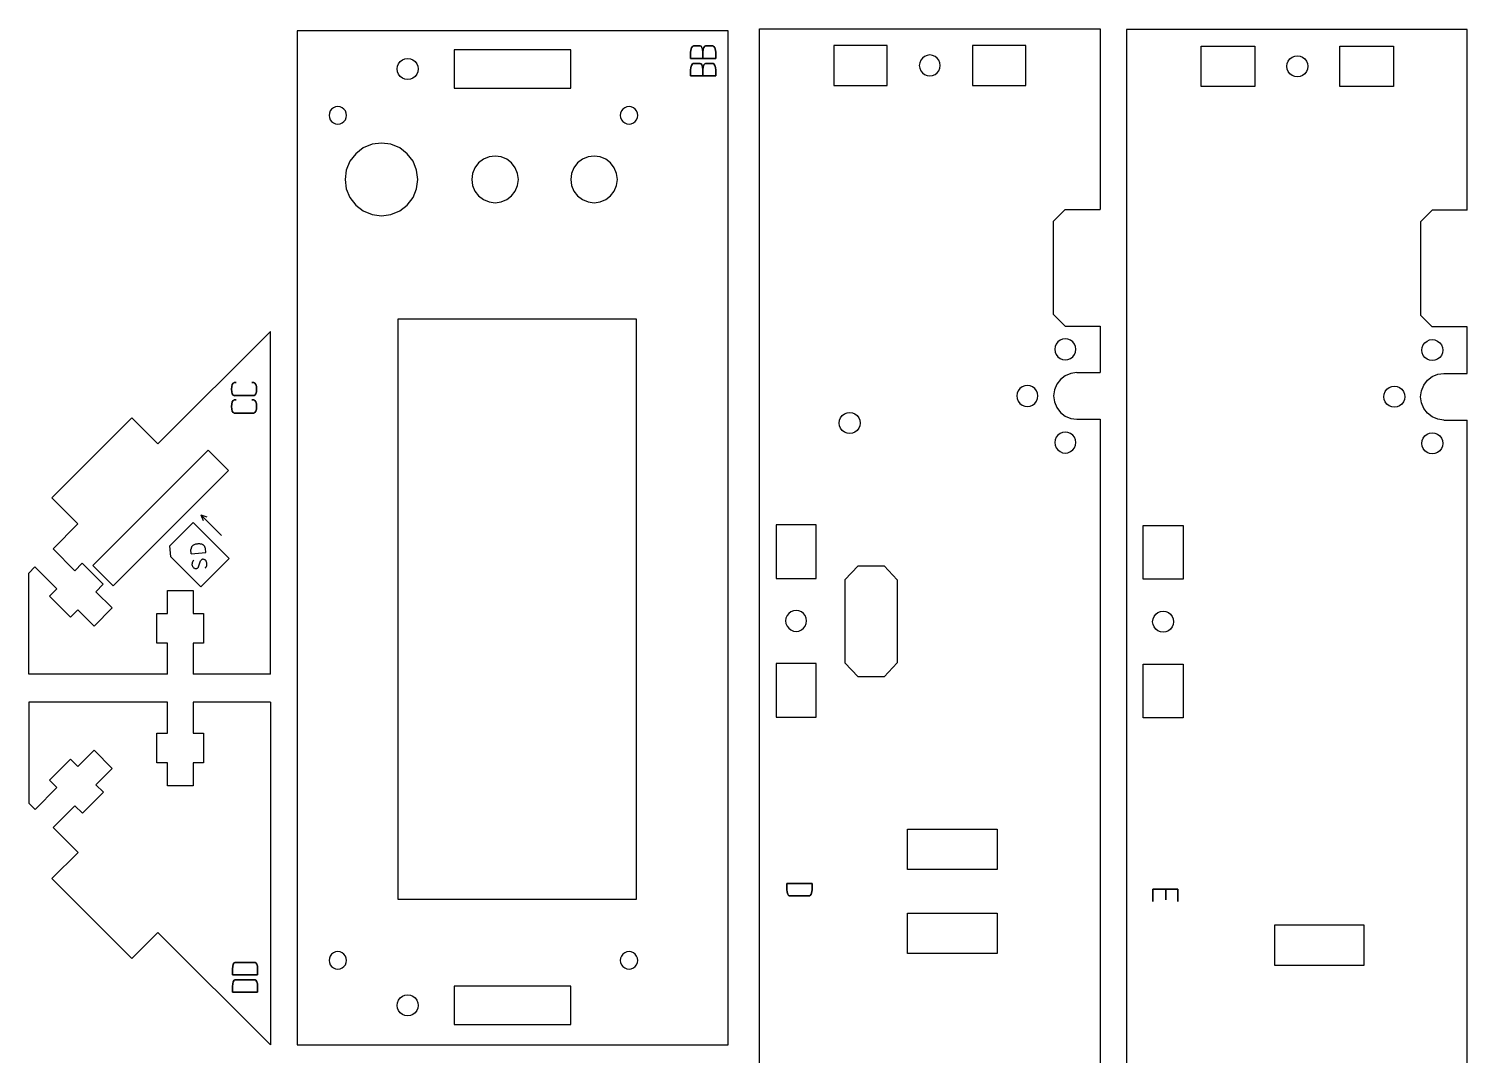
# Model space of a CAD drawing. Extents: x 6.6 to 38.2, y 6.7 to 38.5.
# Drawn here: x 16.72 to 26.43, y 12.96 to 19.89 of the extents above; entities that cross this region are included whole.
import ezdxf

# ---------------------------------------------------------------- set-up
doc = ezdxf.new("R2010")
doc.units = 0
doc.layers.get('0').update_dxf_attribs({"linetype": 'CONTINUOUS'})
doc.layers.add('Burn', color=7, linetype='CONTINUOUS')

msp = doc.modelspace()

# ---------------------------------------------------------------- linework, layer by layer
at = {"color": 7}
for points in [[(18.530191, 19.87219), (18.530191, 13.025479)], [(21.442009, 13.025479), (21.442009, 19.87219), (18.530191, 19.87219)], [(21.653557, 8.238842), (21.653557, 19.886118)], [(21.653557, 19.886118), (23.955468, 19.886118)], [(23.955468, 19.886118), (23.955468, 18.6663)], [(26.434543, 19.880738), (24.132631, 19.880738)], [(24.132631, 19.880738), (24.132631, 8.233461)], [(26.434543, 18.660921), (26.434543, 19.880738)], [(19.592612, 19.744514), (19.592612, 19.484809)], [(20.379589, 19.744514), (19.592612, 19.744514)], [(20.379589, 19.484809), (20.379589, 19.744514)], [(22.155257, 19.773973), (22.155257, 19.502468)], [(22.517263, 19.773973), (22.155257, 19.773973)], [(22.517263, 19.502468), (22.517263, 19.773973)], [(23.45377, 19.773973), (23.091759, 19.773973)], [(23.091759, 19.773973), (23.091759, 19.502468)], [(23.45377, 19.502468), (23.45377, 19.773973)], [(24.638264, 19.497087), (24.638264, 19.768592)], [(24.638264, 19.768592), (25.000276, 19.768592)], [(25.000276, 19.768592), (25.000276, 19.497087)], [(25.57477, 19.497087), (25.57477, 19.768592)], [(25.57477, 19.768592), (25.936779, 19.768592)], [(25.936779, 19.768592), (25.936779, 19.497087)], [(19.216482, 19.579248), (19.209404, 19.59633), (19.206992, 19.614663), (19.209404, 19.632994), (19.216482, 19.650077), (19.227736, 19.664744), (19.242406, 19.676001), (19.259489, 19.683078), (19.27782, 19.685492), (19.29615, 19.683078), (19.313232, 19.676001)], [(19.313232, 19.676001), (19.3279, 19.664744), (19.339159, 19.650077), (19.346236, 19.632994), (19.348646, 19.614663), (19.346236, 19.59633), (19.339159, 19.579248), (19.3279, 19.564579), (19.313232, 19.553324), (19.29615, 19.546246)], [(22.736033, 19.656569), (22.733616, 19.63822)], [(22.733616, 19.63822), (22.736033, 19.619868)], [(22.743112, 19.673669), (22.736033, 19.656569)], [(22.754379, 19.688353), (22.743112, 19.673669)], [(22.769063, 19.699618), (22.754379, 19.688353)], [(22.786163, 19.7067), (22.769063, 19.699618)], [(22.804512, 19.709117), (22.786163, 19.7067)], [(22.822861, 19.7067), (22.804512, 19.709117)], [(22.83996, 19.699618), (22.822861, 19.7067)], [(22.854642, 19.688353), (22.83996, 19.699618)], [(22.865909, 19.673669), (22.854642, 19.688353)], [(22.872992, 19.656569), (22.865909, 19.673669)], [(22.875409, 19.63822), (22.872992, 19.656569)], [(22.872992, 19.619868), (22.875409, 19.63822)], [(25.216624, 19.63284), (25.219043, 19.651189)], [(25.219043, 19.61449), (25.216624, 19.63284)], [(25.219043, 19.651189), (25.226124, 19.66829)], [(25.226124, 19.66829), (25.237389, 19.68297)], [(25.237389, 19.68297), (25.252074, 19.694237)], [(25.252074, 19.694237), (25.269174, 19.701318)], [(25.269174, 19.701319), (25.287521, 19.703738)], [(25.287521, 19.703738), (25.305871, 19.701319)], [(25.305871, 19.701319), (25.322971, 19.694237)], [(25.322971, 19.694237), (25.337652, 19.68297)], [(25.337652, 19.68297), (25.34892, 19.668289)], [(25.34892, 19.66829), (25.356003, 19.651189)], [(25.356003, 19.651189), (25.358419, 19.63284)], [(25.358419, 19.63284), (25.356003, 19.61449)], [(19.242406, 19.553324), (19.227736, 19.564579), (19.216482, 19.579248)], [(19.29615, 19.546244), (19.27782, 19.543836), (19.259489, 19.546244), (19.242406, 19.553324)], [(22.736033, 19.619868), (22.743112, 19.602772)], [(22.743112, 19.602772), (22.754379, 19.588089)], [(22.754379, 19.588089), (22.769063, 19.576824)], [(22.769063, 19.576824), (22.786163, 19.569741)], [(22.786163, 19.569741), (22.804512, 19.567322)], [(22.804512, 19.567322), (22.822861, 19.569741)], [(22.822861, 19.569741), (22.83996, 19.576824)], [(22.83996, 19.576824), (22.854642, 19.588089)], [(22.854642, 19.588089), (22.865909, 19.602772)], [(22.865909, 19.602772), (22.872992, 19.619868)], [(25.226124, 19.597392), (25.219043, 19.61449)], [(25.237389, 19.582709), (25.226124, 19.597392)], [(25.252074, 19.571444), (25.237389, 19.582709)], [(25.269174, 19.56436), (25.252074, 19.571443)], [(25.287521, 19.561944), (25.269174, 19.56436)], [(25.305871, 19.56436), (25.287521, 19.561944)], [(25.322971, 19.571444), (25.305871, 19.56436)], [(25.337652, 19.582709), (25.322971, 19.571444)], [(25.34892, 19.597392), (25.337652, 19.582709)], [(25.356003, 19.61449), (25.34892, 19.597392)], [(19.592612, 19.484809), (20.379589, 19.484809)], [(22.155257, 19.502468), (22.517263, 19.502468)], [(23.091759, 19.502468), (23.45377, 19.502468)], [(25.000276, 19.497087), (24.638264, 19.497087)], [(25.936779, 19.497087), (25.57477, 19.497087)], [(18.763896, 19.343366), (18.754517, 19.331142)], [(18.776119, 19.352747), (18.763896, 19.343366)], [(18.790354, 19.358646), (18.776119, 19.352747)], [(18.805632, 19.360654), (18.790354, 19.358646)], [(18.82091, 19.358646), (18.805632, 19.360654)], [(18.835142, 19.352747), (18.82091, 19.358646)], [(18.847368, 19.343366), (18.835142, 19.352747)], [(18.856748, 19.331141), (18.847368, 19.343366)], [(20.73134, 19.343366), (20.721962, 19.331142)], [(20.743567, 19.352747), (20.73134, 19.343366)], [(20.757803, 19.358646), (20.743567, 19.352747)], [(20.773077, 19.360654), (20.757803, 19.358646)], [(20.788353, 19.358646), (20.773077, 19.360654)], [(20.802589, 19.352747), (20.788353, 19.358646)], [(20.814812, 19.343366), (20.802589, 19.352747)], [(20.824193, 19.331141), (20.814812, 19.343366)], [(18.748618, 19.316908), (18.746608, 19.30163)], [(18.746608, 19.30163), (18.748618, 19.286354)], [(18.754517, 19.331141), (18.748618, 19.316908)], [(18.748618, 19.286354), (18.754517, 19.272119)], [(18.754517, 19.272119), (18.763896, 19.259894)], [(18.763896, 19.259896), (18.776119, 19.250513)], [(18.776119, 19.250513), (18.790354, 19.244619)], [(18.790354, 19.244619), (18.805632, 19.242609), (18.82091, 19.244619)], [(18.82091, 19.244619), (18.835142, 19.250513)], [(18.835142, 19.250513), (18.847368, 19.259896)], [(18.847368, 19.259896), (18.856748, 19.272119)], [(18.862646, 19.316908), (18.856748, 19.331141)], [(18.856748, 19.272119), (18.862646, 19.286354)], [(18.864653, 19.30163), (18.862646, 19.316908)], [(18.862646, 19.286354), (18.864653, 19.30163)], [(20.716066, 19.316908), (20.714053, 19.30163)], [(20.714053, 19.30163), (20.716066, 19.286354)], [(20.721962, 19.331141), (20.716066, 19.316908)], [(20.716066, 19.286354), (20.721962, 19.272119)], [(20.721962, 19.272119), (20.73134, 19.259894)], [(20.73134, 19.259896), (20.743567, 19.250513)], [(20.743567, 19.250513), (20.757803, 19.244619)], [(20.757803, 19.244619), (20.773077, 19.242609)], [(20.773077, 19.242609), (20.788353, 19.244619)], [(20.788353, 19.244619), (20.802589, 19.250513)], [(20.802589, 19.250513), (20.814812, 19.259896)], [(20.814812, 19.259896), (20.824193, 19.272119)], [(20.830091, 19.316908), (20.824193, 19.331141)], [(20.824193, 19.272119), (20.830091, 19.286354)], [(20.832102, 19.30163), (20.830091, 19.316908)], [(20.830091, 19.286354), (20.832102, 19.30163)], [(18.977783, 19.081773), (18.926851, 19.042691)], [(19.037097, 19.106341), (18.977783, 19.081776)], [(19.100748, 19.114723), (19.037097, 19.106341)], [(19.164401, 19.106341), (19.100748, 19.114723)], [(19.223714, 19.081773), (19.164401, 19.106341)], [(19.274649, 19.042691), (19.223714, 19.081773)], [(18.887768, 18.991758), (18.8632, 18.932444)], [(18.926851, 19.042691), (18.887768, 18.991758)], [(19.313731, 18.991758), (19.274649, 19.042691)], [(19.3383, 18.932444), (19.313731, 18.991758)], [(19.731744, 18.947491), (19.71602, 18.909529)], [(19.756758, 18.980088), (19.731744, 18.947491)], [(19.789356, 19.005101), (19.756758, 18.980088)], [(19.827317, 19.020824), (19.789356, 19.005101)], [(19.868051, 19.026188), (19.827317, 19.020824)], [(19.90879, 19.020824), (19.868051, 19.026188)], [(19.946752, 19.005101), (19.90879, 19.020824)], [(19.979349, 18.980088), (19.946752, 19.005101)], [(20.00436, 18.947491), (19.979349, 18.980088)], [(20.020083, 18.909529), (20.00436, 18.947491)], [(20.400674, 18.947491), (20.384949, 18.909529)], [(20.42569, 18.980088), (20.400674, 18.947491)], [(20.458287, 19.005101), (20.42569, 18.980088)], [(20.496248, 19.020824), (20.458287, 19.005101)], [(20.536984, 19.026188), (20.496248, 19.020824)], [(20.577721, 19.020824), (20.536984, 19.026188)], [(20.615681, 19.005101), (20.577721, 19.020824)], [(20.64828, 18.980088), (20.615681, 19.005101)], [(20.673291, 18.947491), (20.64828, 18.980088)], [(20.689017, 18.909529), (20.673291, 18.947491)], [(18.8632, 18.932444), (18.854817, 18.868793)], [(18.854817, 18.868793), (18.8632, 18.805139)], [(19.34668, 18.868793), (19.3383, 18.932444)], [(19.3383, 18.805139), (19.34668, 18.868793)], [(19.71602, 18.909529), (19.710657, 18.868793)], [(19.710657, 18.868793), (19.71602, 18.828054)], [(20.02545, 18.868793), (20.020083, 18.909529)], [(20.020083, 18.828054), (20.02545, 18.868793)], [(20.384949, 18.909529), (20.37959, 18.868793)], [(20.37959, 18.868793), (20.384949, 18.828054)], [(20.69438, 18.868793), (20.689017, 18.909529)], [(20.689017, 18.828054), (20.69438, 18.868793)], [(18.8632, 18.805139), (18.887768, 18.745826)], [(19.313731, 18.745826), (19.3383, 18.805139)], [(19.71602, 18.828054), (19.731744, 18.790094)], [(19.731744, 18.790094), (19.756758, 18.757497)], [(19.756758, 18.757497), (19.789356, 18.732484)], [(19.946752, 18.732484), (19.979349, 18.757497)], [(19.979349, 18.757497), (20.00436, 18.790094)], [(20.00436, 18.790094), (20.020083, 18.828054)], [(20.384949, 18.828054), (20.400674, 18.790094)], [(20.400674, 18.790094), (20.42569, 18.757497)], [(20.42569, 18.757497), (20.458287, 18.732484)], [(20.615681, 18.732484), (20.64828, 18.757497)], [(20.64828, 18.757497), (20.673291, 18.790094)], [(20.673291, 18.790094), (20.689017, 18.828054)], [(18.887768, 18.745826), (18.926851, 18.694894)], [(18.926851, 18.694894), (18.977783, 18.65581)], [(18.977783, 18.65581), (19.037097, 18.631243)], [(19.164401, 18.631243), (19.223714, 18.65581)], [(19.223714, 18.65581), (19.274649, 18.694894)], [(19.274649, 18.694894), (19.313731, 18.745826)], [(19.789356, 18.732484), (19.827317, 18.716759)], [(19.827317, 18.716759), (19.868051, 18.711399)], [(19.868051, 18.711399), (19.90879, 18.716759)], [(19.90879, 18.716759), (19.946752, 18.732484)], [(20.458287, 18.732484), (20.496248, 18.716759)], [(20.496248, 18.716759), (20.536984, 18.711399)], [(20.536984, 18.711399), (20.577721, 18.716759)], [(20.577721, 18.716759), (20.615681, 18.732484)], [(23.719373, 18.6663), (23.640677, 18.587606)], [(23.719373, 18.6663), (23.955468, 18.6663)], [(26.198449, 18.660921), (26.119752, 18.582223)], [(26.434543, 18.660921), (26.198449, 18.660921)], [(19.037097, 18.631243), (19.100748, 18.622862)], [(19.100748, 18.622862), (19.164401, 18.631243)], [(23.640677, 17.958021), (23.640677, 18.587606)], [(26.119752, 18.582223), (26.119752, 17.952641)], [(20.824232, 17.924421), (19.210927, 17.924421)], [(19.210927, 17.924421), (19.210927, 14.009201)], [(20.824232, 14.009201), (20.824232, 17.924421)], [(23.719373, 17.879323), (23.640677, 17.958021)], [(23.719373, 17.879323), (23.955468, 17.879323)], [(23.955468, 17.879323), (23.955468, 17.564534)], [(26.198449, 17.873943), (26.119752, 17.952641)], [(18.349948, 17.842338), (17.590357, 17.082747)], [(18.349948, 15.528622), (18.349948, 17.842338)], [(23.68396, 17.783267), (23.669292, 17.772013)], [(23.701044, 17.790343), (23.68396, 17.783267)], [(23.719373, 17.792758), (23.701044, 17.790343)], [(23.737706, 17.790343), (23.719373, 17.792758)], [(23.754788, 17.783267), (23.737706, 17.790343)], [(23.769456, 17.772013), (23.754788, 17.783267)], [(26.163036, 17.777843), (26.18012, 17.784919)], [(26.18012, 17.784919), (26.198449, 17.787332)], [(26.434543, 17.873943), (26.198449, 17.873943)], [(26.198449, 17.787332), (26.216779, 17.784919)], [(26.216779, 17.784919), (26.233863, 17.777843)], [(26.434543, 17.559151), (26.434543, 17.873943)], [(23.650958, 17.740262), (23.648548, 17.72193)], [(23.648548, 17.72193), (23.650958, 17.703599)], [(23.658036, 17.757344), (23.650958, 17.740262)], [(23.650958, 17.703599), (23.658036, 17.686514)], [(23.669292, 17.772013), (23.658036, 17.757344)], [(23.658036, 17.686514), (23.669292, 17.671842)], [(23.780712, 17.757344), (23.769456, 17.772013)], [(23.769456, 17.671842), (23.780712, 17.686514)], [(23.787788, 17.740262), (23.780712, 17.757343)], [(23.780712, 17.686514), (23.787788, 17.703599)], [(23.790202, 17.72193), (23.787788, 17.740262)], [(23.787788, 17.703599), (23.790202, 17.72193)], [(26.12762, 17.716503), (26.130037, 17.734834)], [(26.130037, 17.698173), (26.12762, 17.716503)], [(26.130037, 17.734834), (26.137111, 17.751918)], [(26.137111, 17.681091), (26.130037, 17.698173)], [(26.137111, 17.751918), (26.148369, 17.766589)], [(26.148369, 17.766589), (26.163036, 17.777843)], [(26.233863, 17.777843), (26.248531, 17.766589)], [(26.248531, 17.766589), (26.259788, 17.751918)], [(26.259788, 17.751918), (26.266863, 17.734834)], [(26.266863, 17.698173), (26.259788, 17.681091)], [(26.266863, 17.734834), (26.269277, 17.716503)], [(26.269277, 17.716503), (26.266863, 17.698173)], [(23.669292, 17.671842), (23.68396, 17.66059)], [(23.68396, 17.66059), (23.701044, 17.653516)], [(23.701044, 17.653516), (23.719373, 17.6511)], [(23.719373, 17.6511), (23.737706, 17.653516)], [(23.737706, 17.653516), (23.754788, 17.66059)], [(23.754788, 17.66059), (23.769456, 17.671842)], [(26.148369, 17.666421), (26.137111, 17.68109)], [(26.163036, 17.655168), (26.148369, 17.666421)], [(26.18012, 17.648092), (26.163036, 17.655168)], [(26.198449, 17.645678), (26.18012, 17.648092)], [(26.216779, 17.648092), (26.198449, 17.645678)], [(26.233863, 17.655168), (26.216779, 17.648092)], [(26.248531, 17.666421), (26.233863, 17.655168)], [(26.259788, 17.681091), (26.248531, 17.666421)], [(23.686778, 17.518436), (23.661764, 17.485837)], [(23.719373, 17.543449), (23.686778, 17.518436)], [(23.757334, 17.559168), (23.719373, 17.543449)], [(23.798071, 17.564534), (23.757334, 17.559168)], [(23.798071, 17.564534), (23.955468, 17.564534)], [(26.140841, 17.480453), (26.165852, 17.513052)], [(26.165852, 17.513052), (26.198449, 17.538068)], [(26.198449, 17.538068), (26.23641, 17.553789)], [(26.23641, 17.553789), (26.277146, 17.559151)], [(26.277146, 17.559151), (26.434543, 17.559151)], [(23.39519, 17.425468), (23.392778, 17.407138)], [(23.392778, 17.407138), (23.39519, 17.388806)], [(23.402266, 17.442552), (23.39519, 17.425468)], [(23.413521, 17.457221), (23.402266, 17.442552)], [(23.428192, 17.468476), (23.413521, 17.457221)], [(23.445274, 17.475552), (23.428192, 17.468476)], [(23.463607, 17.477966), (23.445274, 17.475552)], [(23.481937, 17.475552), (23.463607, 17.477966)], [(23.499021, 17.468476), (23.481937, 17.475552)], [(23.513689, 17.457221), (23.499021, 17.468476)], [(23.524946, 17.442552), (23.513689, 17.457221)], [(23.532021, 17.425468), (23.524946, 17.442552)], [(23.534436, 17.407138), (23.532021, 17.425468)], [(23.532021, 17.388806), (23.534436, 17.407138)], [(23.646038, 17.447874), (23.640677, 17.407138)], [(23.640677, 17.407138), (23.646038, 17.366401)], [(23.661764, 17.485837), (23.646038, 17.447874)], [(25.871854, 17.401757), (25.874267, 17.420089)], [(25.874267, 17.383427), (25.871854, 17.401757)], [(25.874267, 17.420089), (25.881343, 17.437171)], [(25.881343, 17.437171), (25.892599, 17.451841)], [(25.892599, 17.451841), (25.907268, 17.463094)], [(25.907268, 17.463094), (25.924349, 17.470169)], [(25.924349, 17.47017), (25.942683, 17.472586)], [(25.942683, 17.472586), (25.961013, 17.47017)], [(25.961013, 17.47017), (25.978097, 17.463094)], [(25.978097, 17.463094), (25.992764, 17.451841)], [(25.992764, 17.451841), (26.004019, 17.437171)], [(26.004019, 17.437171), (26.011097, 17.420089)], [(26.011097, 17.420089), (26.01351, 17.401757)], [(26.01351, 17.401757), (26.011097, 17.383427)], [(26.119752, 17.401757), (26.125116, 17.442494)], [(26.125116, 17.361019), (26.119752, 17.401757)], [(26.125116, 17.442494), (26.140841, 17.480453)], [(22.334291, 17.224167), (22.331879, 17.205834), (22.324803, 17.188752), (22.313546, 17.174083), (22.298877, 17.162829), (22.281797, 17.155752), (22.263463, 17.153337), (22.245132, 17.155752), (22.22805, 17.162829), (22.213383, 17.174083), (22.202124, 17.188752), (22.195051, 17.205834), (22.192636, 17.224167), (22.195051, 17.242497), (22.202124, 17.259579), (22.213383, 17.274249), (22.22805, 17.285506), (22.245132, 17.292582), (22.263463, 17.294993), (22.281797, 17.292582), (22.298877, 17.285506), (22.313546, 17.274249), (22.324803, 17.259579), (22.331879, 17.242497), (22.334291, 17.224167)], [(23.39519, 17.388806), (23.402266, 17.371724)], [(23.402266, 17.371724), (23.413521, 17.357054)], [(23.413521, 17.357054), (23.428192, 17.3458)], [(23.428192, 17.3458), (23.445274, 17.338721)], [(23.445274, 17.338721), (23.463607, 17.336311)], [(23.463607, 17.336311), (23.481937, 17.338721)], [(23.481937, 17.338721), (23.499021, 17.3458)], [(23.499021, 17.3458), (23.513689, 17.357054)], [(23.513689, 17.357054), (23.524946, 17.371724)], [(23.524946, 17.371724), (23.532021, 17.388806)], [(23.646038, 17.366401), (23.661764, 17.328438)], [(23.661764, 17.328438), (23.686778, 17.295841)], [(23.686778, 17.295841), (23.719373, 17.27083)], [(25.881343, 17.366344), (25.874267, 17.383427)], [(25.892599, 17.351672), (25.881343, 17.366344)], [(25.907268, 17.340418), (25.892599, 17.351672)], [(25.924349, 17.333343), (25.907268, 17.340418)], [(25.942683, 17.330931), (25.924349, 17.333343)], [(25.961013, 17.333343), (25.942683, 17.330931)], [(25.978097, 17.340418), (25.961013, 17.333343)], [(25.992764, 17.351672), (25.978097, 17.340418)], [(26.004019, 17.366344), (25.992764, 17.351672)], [(26.011097, 17.383427), (26.004019, 17.366344)], [(26.140841, 17.323059), (26.125116, 17.361019)], [(26.165852, 17.290462), (26.140841, 17.323059)], [(16.874277, 16.719261), (17.414061, 17.259041)], [(17.414061, 17.259041), (17.590357, 17.082747)], [(23.719373, 17.27083), (23.757334, 17.255107)], [(23.757334, 17.255108), (23.798071, 17.249741)], [(23.798071, 17.249741), (23.955468, 17.249741)], [(23.955468, 17.249741), (23.955468, 10.87522)], [(26.198449, 17.265448), (26.165852, 17.290462)], [(26.23641, 17.249722), (26.198449, 17.265448)], [(26.277146, 17.244361), (26.23641, 17.249722)], [(26.277146, 17.244361), (26.434543, 17.244361)], [(26.434543, 10.86984), (26.434543, 17.244361)], [(23.650958, 17.110721), (23.648548, 17.092391)], [(23.658036, 17.127806), (23.650958, 17.110721)], [(23.669292, 17.142473), (23.658036, 17.127806)], [(23.68396, 17.153732), (23.669292, 17.142473)], [(23.701044, 17.160806), (23.68396, 17.153732)], [(23.719373, 17.16322), (23.701044, 17.160806)], [(23.737706, 17.160806), (23.719373, 17.16322)], [(23.754788, 17.153732), (23.737706, 17.160806)], [(23.769456, 17.142473), (23.754788, 17.153732)], [(23.780712, 17.127806), (23.769456, 17.142473)], [(23.787788, 17.110721), (23.780712, 17.127806)], [(23.790202, 17.092391), (23.787788, 17.110721)], [(26.12762, 17.086966), (26.130037, 17.105296)], [(26.130037, 17.105296), (26.137111, 17.122379)], [(26.137111, 17.122379), (26.148369, 17.137048)], [(26.148369, 17.137048), (26.163036, 17.148303)], [(26.163036, 17.148303), (26.18012, 17.155378)], [(26.18012, 17.155378), (26.198449, 17.157793)], [(26.198449, 17.157793), (26.216779, 17.155378)], [(26.216779, 17.155378), (26.233863, 17.148303)], [(26.233863, 17.148303), (26.248531, 17.137048)], [(26.248531, 17.137048), (26.259788, 17.122379)], [(26.259788, 17.122379), (26.266863, 17.105296)], [(26.266863, 17.105296), (26.269277, 17.086966)], [(17.929688, 17.042026), (17.150621, 16.262956)], [(18.06817, 16.903542), (17.929688, 17.042026)], [(23.648548, 17.092391), (23.650958, 17.074058)], [(23.650958, 17.074058), (23.658036, 17.056978), (23.669292, 17.042307)], [(23.669292, 17.042307), (23.68396, 17.031052)], [(23.68396, 17.031052), (23.701044, 17.023976)], [(23.701044, 17.023976), (23.719373, 17.021563)], [(23.719373, 17.021563), (23.737706, 17.023976)], [(23.737706, 17.023976), (23.754788, 17.031052)], [(23.754788, 17.031052), (23.769456, 17.042307)], [(23.769456, 17.042307), (23.780712, 17.056978)], [(23.780712, 17.056978), (23.787788, 17.074058)], [(23.787788, 17.074058), (23.790202, 17.092391)], [(26.130037, 17.068633), (26.12762, 17.086966)], [(26.137111, 17.051551), (26.130037, 17.068633)], [(26.148369, 17.036883), (26.137111, 17.051551)], [(26.163036, 17.025627), (26.148369, 17.036883)], [(26.18012, 17.01855), (26.163036, 17.025627)], [(26.198449, 17.016138), (26.18012, 17.01855)], [(26.216779, 17.01855), (26.198449, 17.016138)], [(26.233863, 17.025627), (26.216779, 17.01855)], [(26.248531, 17.036883), (26.233863, 17.025627)], [(26.259788, 17.051551), (26.248531, 17.036883)], [(26.266863, 17.068633), (26.259788, 17.051551)], [(26.269277, 17.086966), (26.266863, 17.068633)], [(17.289102, 16.124476), (18.06817, 16.903542)], [(17.050574, 16.542961), (16.874277, 16.719261)], [(17.050574, 16.542961), (16.882433, 16.374822)], [(21.765702, 16.537528), (21.765702, 16.175516)], [(22.03721, 16.537528), (21.765702, 16.537528)], [(22.03721, 16.175516), (22.03721, 16.537528)], [(24.244777, 16.532144), (24.516286, 16.532144)], [(24.244777, 16.170136), (24.244777, 16.532144)], [(24.516286, 16.532144), (24.516286, 16.170136)], [(17.0299, 16.227354), (16.882433, 16.374822)], [(16.718272, 16.210662), (16.760008, 16.252396)], [(16.760008, 16.252396), (16.907473, 16.104932)], [(17.079983, 16.277443), (17.0299, 16.227354)], [(17.221884, 16.135536), (17.079983, 16.277443)], [(17.150621, 16.262956), (17.289102, 16.124476)], [(22.319656, 16.259469), (22.231513, 16.165821)], [(22.319656, 16.259469), (22.495934, 16.259469)], [(22.584079, 16.165821), (22.495934, 16.259469)], [(16.718272, 15.528622), (16.718272, 16.210662)], [(17.171801, 16.085452), (17.221884, 16.135536)], [(21.765702, 16.175516), (22.03721, 16.175516)], [(22.231513, 16.165821), (22.231513, 15.604107)], [(22.584079, 16.165821), (22.584079, 15.604107)], [(24.516286, 16.170136), (24.244777, 16.170136)], [(16.907473, 16.104932), (16.85739, 16.054846)], [(16.85739, 16.054846), (16.999292, 15.912947)], [(17.281706, 15.97555), (17.171801, 16.085452)], [(17.654777, 15.937852), (17.654777, 16.093282), (17.827911, 16.093282), (17.827911, 15.937852), (17.898739, 15.937852), (17.898739, 15.737172), (17.827911, 15.737172), (17.827911, 15.528622)], [(16.999292, 15.912947), (17.049378, 15.963028)], [(17.049378, 15.963028), (17.159281, 15.853126)], [(17.159281, 15.853126), (17.281706, 15.97555)], [(17.654777, 15.528622), (17.654777, 15.737172), (17.583948, 15.737172), (17.583948, 15.937852), (17.654777, 15.937852)], [(21.851322, 15.938402), (21.840057, 15.923719)], [(21.866006, 15.949668), (21.851322, 15.938402)], [(21.883106, 15.956751), (21.866006, 15.949669)], [(21.901454, 15.959167), (21.883106, 15.956751)], [(21.919804, 15.956751), (21.901454, 15.959167)], [(21.936901, 15.949668), (21.919804, 15.956751)], [(21.951584, 15.938402), (21.936901, 15.949669)], [(21.962852, 15.923719), (21.951584, 15.938402)], [(24.330399, 15.93302), (24.345081, 15.944288)], [(24.345081, 15.944288), (24.362181, 15.951369)], [(24.362181, 15.951369), (24.380528, 15.953788)], [(24.380528, 15.953788), (24.398879, 15.951369)], [(24.398879, 15.951369), (24.415978, 15.944288)], [(24.415978, 15.944288), (24.430662, 15.93302)], [(21.832973, 15.906617), (21.83056, 15.888269)], [(21.83056, 15.888269), (21.832973, 15.869919)], [(21.840057, 15.923719), (21.832973, 15.906617)], [(21.832973, 15.869919), (21.840057, 15.852824)], [(21.840057, 15.852824), (21.851322, 15.838138)], [(21.851322, 15.838138), (21.866006, 15.826873)], [(21.936901, 15.826873), (21.951584, 15.838138)], [(21.951584, 15.838138), (21.962852, 15.852824)], [(21.969934, 15.906617), (21.962852, 15.923719)], [(21.962852, 15.852824), (21.969934, 15.869919)], [(21.972349, 15.888269), (21.969934, 15.906617)], [(21.969934, 15.869919), (21.972349, 15.888269)], [(24.309634, 15.882891), (24.312051, 15.901238)], [(24.312051, 15.86454), (24.309634, 15.882891)], [(24.312051, 15.901238), (24.319133, 15.918338)], [(24.319133, 15.847442), (24.312051, 15.86454)], [(24.319133, 15.918338), (24.330399, 15.933019)], [(24.330399, 15.832758), (24.319133, 15.847442)], [(24.430662, 15.93302), (24.441928, 15.918338)], [(24.441928, 15.847442), (24.430662, 15.832758)], [(24.441928, 15.918338), (24.44901, 15.901237)], [(24.44901, 15.86454), (24.441928, 15.847442)], [(24.44901, 15.901238), (24.451426, 15.882891)], [(24.451426, 15.882891), (24.44901, 15.86454)], [(21.866006, 15.826873), (21.883106, 15.819791)], [(21.883106, 15.819791), (21.901454, 15.817376)], [(21.901454, 15.817376), (21.919804, 15.819791)], [(21.919804, 15.819791), (21.936901, 15.826873)], [(24.345081, 15.82149), (24.330399, 15.832758)], [(24.362181, 15.814408), (24.345081, 15.82149)], [(24.380528, 15.811992), (24.362181, 15.814408)], [(24.398879, 15.814408), (24.380528, 15.811992)], [(24.415978, 15.82149), (24.398879, 15.814409)], [(24.430662, 15.832758), (24.415978, 15.82149)], [(22.03721, 15.601026), (21.765702, 15.601026)], [(21.765702, 15.601026), (21.765702, 15.239012)], [(22.03721, 15.239012), (22.03721, 15.601026)], [(22.231513, 15.604107), (22.319656, 15.510457)], [(22.495934, 15.510457), (22.584079, 15.604107)], [(24.244777, 15.59564), (24.516286, 15.59564)], [(24.244777, 15.233631), (24.244777, 15.59564)], [(24.516286, 15.59564), (24.516286, 15.233631)], [(17.654777, 15.528622), (16.718272, 15.528622)], [(18.349948, 15.528622), (17.827911, 15.528622)], [(22.495934, 15.510457), (22.319656, 15.510457)], [(17.828283, 14.77454), (17.655151, 14.77454), (17.655151, 14.929966), (17.584322, 14.929966), (17.584322, 15.130647), (17.655151, 15.130647), (17.655151, 15.339196), (16.718647, 15.339196), (16.718647, 14.657157), (16.76038, 14.615419)], [(17.828283, 15.339196), (17.828283, 15.130647), (17.899111, 15.130647)], [(18.350326, 15.339196), (17.828283, 15.339196)], [(18.350326, 15.339196), (18.350326, 13.025478)], [(21.765702, 15.239012), (22.03721, 15.239012)], [(24.516286, 15.233631), (24.244777, 15.233631)], [(17.899111, 15.130647), (17.899111, 14.929966), (17.828283, 14.929966), (17.828283, 14.77454)], [(17.049752, 14.90479), (17.159653, 15.014697)], [(17.159653, 15.014697), (17.282078, 14.892267)], [(16.857762, 14.812969), (16.999664, 14.954872)], [(16.999664, 14.954872), (17.049752, 14.90479)], [(17.282078, 14.892267), (17.172174, 14.782363)], [(16.907849, 14.762889), (16.857762, 14.812969)], [(17.172174, 14.782363), (17.222257, 14.73228)], [(16.76038, 14.615419), (16.907849, 14.762889)], [(17.222257, 14.73228), (17.080353, 14.590381)], [(17.030272, 14.640463), (16.882806, 14.492994)], [(17.080353, 14.590381), (17.030272, 14.640463)], [(17.050947, 14.324852), (16.882806, 14.492994)], [(22.653018, 14.21004), (22.653018, 14.481547)], [(22.653018, 14.481547), (23.258992, 14.481547)], [(23.258992, 14.481547), (23.258992, 14.21004)], [(17.050947, 14.324852), (16.874651, 14.148557), (17.414436, 13.608773), (17.590732, 13.785073)], [(23.258992, 14.21004), (22.653018, 14.21004)], [(19.210927, 14.009201), (20.824232, 14.009201)], [(22.653018, 13.643414), (22.653018, 13.914921), (23.258992, 13.914921), (23.258992, 13.643414)], [(25.738067, 13.563272), (25.738067, 13.83478), (25.132094, 13.83478), (25.132094, 13.563272), (25.738067, 13.563272)], [(18.350326, 13.025479), (17.590732, 13.785073)], [(18.748618, 13.611317), (18.746608, 13.596037)], [(18.754517, 13.625549), (18.748618, 13.611317)], [(18.763896, 13.637773), (18.754517, 13.625549)], [(18.776119, 13.647157), (18.763896, 13.637773)], [(18.790354, 13.65305), (18.776119, 13.647157)], [(18.805632, 13.655062), (18.790354, 13.65305)], [(18.82091, 13.65305), (18.805632, 13.655062)], [(18.835142, 13.647157), (18.82091, 13.65305)], [(18.847368, 13.637773), (18.835142, 13.647157)], [(18.856748, 13.625549), (18.847368, 13.637773)], [(18.862646, 13.611317), (18.856748, 13.625549)], [(18.864653, 13.596037), (18.862646, 13.611317)], [(20.716066, 13.611317), (20.714053, 13.596037)], [(20.721962, 13.625549), (20.716066, 13.611317)], [(20.73134, 13.637773), (20.721962, 13.625549)], [(20.743567, 13.647157), (20.73134, 13.637773)], [(20.757803, 13.65305), (20.743567, 13.647157)], [(20.773077, 13.655062), (20.757803, 13.65305)], [(20.788353, 13.65305), (20.773077, 13.655062)], [(20.802589, 13.647157), (20.788353, 13.65305)], [(20.814812, 13.637773), (20.802589, 13.647157)], [(20.824193, 13.625549), (20.814812, 13.637773)], [(20.830091, 13.611317), (20.824193, 13.625549)], [(20.832102, 13.596037), (20.830091, 13.611317)], [(23.258992, 13.643414), (22.653018, 13.643414)], [(18.746608, 13.596037), (18.748618, 13.580763)], [(18.748618, 13.580763), (18.754517, 13.566528)], [(18.754517, 13.566528), (18.763896, 13.554303)], [(18.763896, 13.554303), (18.776119, 13.544922)], [(18.776119, 13.544922), (18.790354, 13.539026)], [(18.790354, 13.539026), (18.805632, 13.537017)], [(18.805632, 13.537017), (18.82091, 13.539026)], [(18.82091, 13.539026), (18.835142, 13.544922)], [(18.835142, 13.544922), (18.847368, 13.554303)], [(18.847368, 13.554303), (18.856748, 13.566528)], [(18.856748, 13.566528), (18.862646, 13.580763)], [(18.862646, 13.580763), (18.864653, 13.596037)], [(20.714053, 13.596037), (20.716066, 13.580763)], [(20.716066, 13.580763), (20.721962, 13.566528)], [(20.721962, 13.566528), (20.73134, 13.554303)], [(20.73134, 13.554303), (20.743567, 13.544922)], [(20.743567, 13.544922), (20.757803, 13.539026)], [(20.757803, 13.539026), (20.773077, 13.537017)], [(20.773077, 13.537017), (20.788353, 13.539026)], [(20.788353, 13.539026), (20.802589, 13.544922)], [(20.802589, 13.544922), (20.814812, 13.554303)], [(20.814812, 13.554303), (20.824193, 13.566528)], [(20.824193, 13.566528), (20.830091, 13.580763)], [(20.830091, 13.580763), (20.832102, 13.596037)], [(19.592612, 13.422046), (19.592612, 13.162342)], [(20.379589, 13.422046), (19.592612, 13.422046)], [(20.379589, 13.162341), (20.379589, 13.422046)], [(19.209404, 13.310528), (19.216482, 13.327607), (19.227736, 13.342277)], [(19.227736, 13.342277), (19.242406, 13.353533)], [(19.242406, 13.353533), (19.259489, 13.36061), (19.27782, 13.363022), (19.29615, 13.36061)], [(19.29615, 13.36061), (19.313232, 13.353533), (19.3279, 13.342277)], [(19.3279, 13.342277), (19.339159, 13.327607), (19.346236, 13.310528), (19.348646, 13.292194), (19.346236, 13.273861), (19.339159, 13.25678), (19.3279, 13.242112), (19.313232, 13.230854)], [(19.209404, 13.273861), (19.206992, 13.292194), (19.209404, 13.310528)], [(19.216482, 13.25678), (19.209404, 13.273861)], [(19.242406, 13.230854), (19.227736, 13.242112), (19.216482, 13.25678)], [(19.29615, 13.223779), (19.27782, 13.221367), (19.259489, 13.223779), (19.242406, 13.230854)], [(19.313232, 13.230854), (19.29615, 13.223779)], [(19.592612, 13.162341), (20.379589, 13.162341)], [(18.530191, 13.025479), (21.442009, 13.025479)]]:
    msp.add_lwpolyline(points, dxfattribs=at)
at = {"layer": 'Burn', "color": 1}
for points in [[(21.188709, 19.685641), (21.358224, 19.685641), (21.358224, 19.72569), (21.356874, 19.742701), (21.352821, 19.756893), (21.346738, 19.766658), (21.34319, 19.769101), (21.339307, 19.769912), (21.28993, 19.769913), (21.283911, 19.767641), (21.278631, 19.760823), (21.27445, 19.747614), (21.271748, 19.72569), (21.269233, 19.747369), (21.265114, 19.760823), (21.259648, 19.767641), (21.253569, 19.769913), (21.20763, 19.769913), (21.203944, 19.769102), (21.200507, 19.766658), (21.19436, 19.756893), (21.190122, 19.742581), (21.188709, 19.725691), (21.188709, 19.685641)], [(21.271754, 19.72569), (21.271754, 19.685641), (21.188709, 19.685641), (21.188709, 19.72569), (21.190122, 19.742581), (21.194361, 19.756892), (21.20051, 19.766657), (21.203947, 19.769101), (21.207632, 19.769912), (21.253574, 19.769913), (21.259653, 19.767641), (21.265123, 19.760823), (21.26924, 19.747369), (21.271754, 19.72569)], [(21.188709, 19.72569), (21.190122, 19.742581)], [(21.188709, 19.685641), (21.188709, 19.72569)], [(21.190122, 19.742581), (21.194361, 19.756893)], [(21.200507, 19.766658), (21.194361, 19.756893)], [(21.203944, 19.769101), (21.200507, 19.766658)], [(21.203944, 19.769101), (21.207632, 19.769912)], [(21.253569, 19.769913), (21.207632, 19.769913)], [(21.259648, 19.767641), (21.253569, 19.769913)], [(21.265114, 19.760823), (21.259648, 19.767641)], [(21.269233, 19.747369), (21.265114, 19.760823)], [(21.271748, 19.72569), (21.269233, 19.747369)], [(21.358224, 19.685641), (21.271741, 19.685641), (21.271741, 19.72569), (21.274443, 19.747616), (21.278622, 19.760823), (21.283904, 19.767641), (21.289924, 19.769913), (21.339306, 19.769913), (21.343189, 19.769102), (21.346737, 19.766658), (21.352818, 19.756893), (21.356873, 19.742701), (21.358224, 19.72569), (21.358224, 19.685641)], [(21.27445, 19.747616), (21.271748, 19.72569)], [(21.271754, 19.685641), (21.271754, 19.72569)], [(21.278622, 19.760823), (21.27445, 19.747616)], [(21.278622, 19.760823), (21.283904, 19.767641)], [(21.283904, 19.767641), (21.28993, 19.769913)], [(21.339307, 19.769913), (21.28993, 19.769913)], [(21.34319, 19.769101), (21.339307, 19.769912)], [(21.346738, 19.766658), (21.34319, 19.769101)], [(21.352821, 19.756893), (21.346738, 19.766658)], [(21.352821, 19.756893), (21.356874, 19.742701)], [(21.358224, 19.685641), (21.358224, 19.72569), (21.356874, 19.742701)], [(21.188709, 19.685641), (21.271754, 19.685641)], [(21.188709, 19.567718), (21.358224, 19.567718), (21.358224, 19.607762), (21.356874, 19.624778), (21.352821, 19.638966), (21.346738, 19.648731), (21.34319, 19.651172), (21.339307, 19.651983), (21.28993, 19.651987), (21.283911, 19.649712), (21.278631, 19.642894), (21.27445, 19.629689), (21.271748, 19.607762), (21.269233, 19.629442), (21.265114, 19.642894), (21.259648, 19.649712), (21.253569, 19.651987), (21.20763, 19.651987), (21.203944, 19.651164), (21.200507, 19.648731), (21.19436, 19.638966), (21.190122, 19.624653), (21.188709, 19.607763), (21.188709, 19.567718)], [(21.271754, 19.607762), (21.271754, 19.567718), (21.188709, 19.567718), (21.188709, 19.607762), (21.190122, 19.624653), (21.194361, 19.638966), (21.20051, 19.648731), (21.203947, 19.651172), (21.207632, 19.651983), (21.253574, 19.651987), (21.259653, 19.649712), (21.265123, 19.642894), (21.26924, 19.629442), (21.271754, 19.607762)], [(21.194361, 19.638966), (21.190122, 19.624653)], [(21.194361, 19.638966), (21.20051, 19.648731)], [(21.203947, 19.651172), (21.20051, 19.648731)], [(21.203947, 19.651172), (21.207632, 19.651983)], [(21.253574, 19.651987), (21.207632, 19.651987)], [(21.253574, 19.651987), (21.259653, 19.649712)], [(21.259653, 19.649713), (21.265114, 19.642894), (21.269233, 19.629442)], [(21.271741, 19.607762), (21.269233, 19.629442)], [(21.271754, 19.567718), (21.358224, 19.567718), (21.271741, 19.567718), (21.271741, 19.607762), (21.274443, 19.629689), (21.278622, 19.642894), (21.283904, 19.649713), (21.289924, 19.651987), (21.339306, 19.651987), (21.343189, 19.651176), (21.346737, 19.648731), (21.352818, 19.638966), (21.356873, 19.624778), (21.358224, 19.607763), (21.358224, 19.567718)], [(21.271741, 19.607762), (21.274443, 19.629689)], [(21.271754, 19.685641), (21.358224, 19.685641)], [(21.278631, 19.642894), (21.274443, 19.629689)], [(21.283911, 19.649713), (21.278631, 19.642894)], [(21.283911, 19.649713), (21.28993, 19.651987)], [(21.339306, 19.651987), (21.28993, 19.651987)], [(21.339306, 19.651987), (21.343189, 19.651164)], [(21.346737, 19.648731), (21.343189, 19.651172)], [(21.346737, 19.648731), (21.352818, 19.638966)], [(21.356874, 19.624778), (21.352818, 19.638966)], [(21.188709, 19.607762), (21.190122, 19.624653)], [(21.188709, 19.567718), (21.188709, 19.607762)], [(21.188709, 19.567718), (21.271754, 19.567718)], [(21.271741, 19.607762), (21.271741, 19.567718)], [(21.358224, 19.607762), (21.356874, 19.624778)], [(21.358224, 19.567718), (21.358224, 19.607762)], [(18.226078, 17.497429), (18.238117, 17.497429), (18.241908, 17.496618), (18.245424, 17.494224), (18.25163, 17.484641), (18.255682, 17.470636), (18.257033, 17.453194), (18.255682, 17.435692), (18.25163, 17.4215), (18.245547, 17.4121), (18.242002, 17.409751), (18.238117, 17.408951), (18.106438, 17.408979), (18.10266, 17.409779), (18.099189, 17.412111), (18.093169, 17.421511), (18.088933, 17.435943), (18.087522, 17.453206), (18.088933, 17.47028), (18.093169, 17.484652), (18.099312, 17.494236), (18.102752, 17.49663), (18.106438, 17.49743), (18.118476, 17.497428), (18.106438, 17.497428), (18.102752, 17.496617), (18.099312, 17.494222), (18.093169, 17.484639), (18.088933, 17.470266), (18.087522, 17.453192), (18.088933, 17.43593), (18.093169, 17.421499), (18.099189, 17.412098), (18.10266, 17.409751), (18.106438, 17.40894), (18.238117, 17.408979), (18.242002, 17.409779), (18.245547, 17.412111), (18.25163, 17.421511), (18.255682, 17.435703), (18.257033, 17.453206), (18.255682, 17.470647), (18.25163, 17.484652), (18.245424, 17.494236), (18.241908, 17.49663), (18.238117, 17.49743), (18.226078, 17.497428)], [(18.226078, 17.379742), (18.238117, 17.379742), (18.241908, 17.378942), (18.245424, 17.376548), (18.25163, 17.366967), (18.255682, 17.352961), (18.257033, 17.335516), (18.255682, 17.31801), (18.25163, 17.303824), (18.245547, 17.294424), (18.242002, 17.292076), (18.238117, 17.291276), (18.106438, 17.291293), (18.10266, 17.292104), (18.099189, 17.294424), (18.093169, 17.303824), (18.088933, 17.318258), (18.087522, 17.335516), (18.088933, 17.352594), (18.093169, 17.366967), (18.099312, 17.376548), (18.102752, 17.378943), (18.106438, 17.379754), (18.118476, 17.379753), (18.106438, 17.379753), (18.102752, 17.378942), (18.099312, 17.376549), (18.093169, 17.366967), (18.088933, 17.352594), (18.087522, 17.335517), (18.088933, 17.318259), (18.093169, 17.303826), (18.099189, 17.294426), (18.10266, 17.292077), (18.106438, 17.291277), (18.238117, 17.291293), (18.242002, 17.292104), (18.245547, 17.294424), (18.25163, 17.303824), (18.255682, 17.31801), (18.257033, 17.335516), (18.255682, 17.352961), (18.25163, 17.366967), (18.245424, 17.376548), (18.241908, 17.378943), (18.238117, 17.379754), (18.226078, 17.379753)], [(17.828589, 16.552667), (17.670891, 16.394969)], [(17.828589, 16.552667), (18.072046, 16.30921)], [(17.880758, 16.604838), (18.02034, 16.465259)], [(17.880758, 16.604838), (17.89553, 16.565546)], [(17.880758, 16.604838), (17.920051, 16.590069)], [(17.677332, 16.321348), (17.670891, 16.394969)], [(17.813691, 16.372487), (17.813524, 16.369321)], [(17.815923, 16.341989), (17.81353, 16.369321)], [(17.814128, 16.375624), (17.813694, 16.372487)], [(17.814839, 16.378713), (17.814128, 16.375624)], [(17.815811, 16.381724), (17.814822, 16.378713)], [(17.817047, 16.384642), (17.815811, 16.381724)], [(17.815923, 16.341989), (17.913921, 16.35056)], [(17.818536, 16.387441), (17.817047, 16.384642)], [(17.820261, 16.390096), (17.818536, 16.387441)], [(17.822212, 16.392591), (17.820261, 16.390096)], [(17.824376, 16.394909), (17.822212, 16.392591)], [(17.826732, 16.397023), (17.824376, 16.394909)], [(17.829266, 16.398927), (17.826732, 16.397023)], [(17.831954, 16.4006), (17.829266, 16.398927)], [(17.83637, 16.402399), (17.831954, 16.4006)], [(17.84088, 16.403951), (17.83637, 16.402398)], [(17.845463, 16.40526), (17.84088, 16.403951)], [(17.850114, 16.406317), (17.845463, 16.40525)], [(17.854814, 16.407121), (17.850114, 16.40631)], [(17.859548, 16.407661), (17.854814, 16.407117)], [(17.864313, 16.407948), (17.859548, 16.407648)], [(17.869079, 16.407974), (17.864313, 16.407974)], [(17.873839, 16.407743), (17.869079, 16.407988)], [(17.878584, 16.407252), (17.873839, 16.407741)], [(17.883292, 16.406506), (17.878584, 16.407261)], [(17.887951, 16.405499), (17.883292, 16.40651)], [(17.890892, 16.40432), (17.887951, 16.405499)], [(17.893717, 16.402886), (17.890892, 16.40432)], [(17.896407, 16.40121), (17.893717, 16.402886)], [(17.898938, 16.399306), (17.896407, 16.40121)], [(17.901294, 16.397186), (17.898938, 16.399306)], [(17.903453, 16.394869), (17.901294, 16.397186)], [(17.905403, 16.392372), (17.903453, 16.394869)], [(17.907129, 16.389712), (17.905403, 16.392372)], [(17.908612, 16.386913), (17.907129, 16.389712)], [(17.909847, 16.384), (17.908612, 16.386913)], [(17.910822, 16.380983), (17.909833, 16.384)], [(17.91153, 16.377894), (17.910819, 16.380983)], [(17.913921, 16.35056), (17.91153, 16.377894)], [(17.880758, 16.11792), (17.677332, 16.321348)], [(17.822021, 16.277728), (17.821888, 16.275306)], [(17.821896, 16.275306), (17.822007, 16.272884)], [(17.822569, 16.264912), (17.821969, 16.272884)], [(17.822358, 16.280126), (17.822013, 16.277728)], [(17.822894, 16.28249), (17.82235, 16.280126)], [(17.822569, 16.264912), (17.823036, 16.261633)], [(17.823634, 16.284801), (17.82289, 16.28249)], [(17.823028, 16.261633), (17.823928, 16.258439)], [(17.824567, 16.287033), (17.823622, 16.284801)], [(17.823904, 16.258438), (17.82518, 16.255379)], [(17.825686, 16.289181), (17.824567, 16.287033)], [(17.82518, 16.255379), (17.826834, 16.252509)], [(17.826987, 16.291228), (17.825686, 16.289181)], [(17.826834, 16.252509), (17.828846, 16.249873)], [(17.828456, 16.293154), (17.826987, 16.291228)], [(17.830084, 16.294949), (17.828456, 16.293154)], [(17.828846, 16.249873), (17.831171, 16.247516)], [(17.831861, 16.2966), (17.830084, 16.294949)], [(17.831171, 16.247516), (17.833782, 16.245479)], [(17.833772, 16.29809), (17.831861, 16.2966)], [(17.833782, 16.245479), (17.836633, 16.243788)], [(17.836633, 16.243788), (17.839674, 16.242477)], [(17.839674, 16.242477), (17.842861, 16.241554)], [(17.842861, 16.241562), (17.846132, 16.241062)], [(17.846132, 16.241063), (17.849444, 16.240952)], [(17.849444, 16.240989), (17.851071, 16.241356)], [(17.851071, 16.241348), (17.852663, 16.241826)], [(17.852663, 16.241831), (17.854214, 16.242453)], [(17.854214, 16.242441), (17.855711, 16.243174)], [(17.855711, 16.243171), (17.857148, 16.244027)], [(17.857148, 16.244014), (17.858509, 16.244981)], [(17.858509, 16.24497), (17.859793, 16.246037)], [(17.859793, 16.246031), (17.860992, 16.247188)], [(17.860992, 16.247188), (17.862103, 16.248436)], [(17.862093, 16.248436), (17.863104, 16.249768)], [(17.863094, 16.249768), (17.863994, 16.251173)], [(17.863989, 16.251173), (17.864778, 16.252643)], [(17.864767, 16.252643), (17.877957, 16.29266)], [(17.878737, 16.294133), (17.877948, 16.29266)], [(17.87963, 16.295541), (17.87873, 16.294133)], [(17.88063, 16.29687), (17.879619, 16.295541)], [(17.881734, 16.29812), (17.880622, 16.29687)], [(17.880758, 16.11792), (18.072046, 16.30921)], [(17.88293, 16.299273), (17.881734, 16.29812)], [(17.884213, 16.300334), (17.88293, 16.299268)], [(17.88558, 16.301291), (17.884213, 16.300324)], [(17.887014, 16.302137), (17.88558, 16.301281)], [(17.888512, 16.302863), (17.887014, 16.30213)], [(17.89006, 16.303472), (17.888512, 16.30285)], [(17.891654, 16.30396), (17.89006, 16.303471)], [(17.893279, 16.304319), (17.891654, 16.303952)], [(17.896586, 16.304242), (17.893279, 16.304353)], [(17.899858, 16.303749), (17.896586, 16.304249)], [(17.903038, 16.302836), (17.899858, 16.303758)], [(17.906076, 16.301529), (17.903038, 16.302836)], [(17.908921, 16.299843), (17.906076, 16.301529)], [(17.911531, 16.29781), (17.908921, 16.299843)], [(17.909129, 16.245187), (17.911047, 16.246681)], [(17.911047, 16.246681), (17.912823, 16.248333)], [(17.913858, 16.295461), (17.911531, 16.29781)], [(17.912823, 16.248333), (17.91446, 16.250134)], [(17.915871, 16.292832), (17.913858, 16.295461)], [(17.91446, 16.250134), (17.915929, 16.252067)], [(17.917527, 16.289972), (17.915871, 16.292832)], [(17.915929, 16.252067), (17.917232, 16.254119)], [(17.917232, 16.254119), (17.918351, 16.256273)], [(17.918803, 16.286923), (17.917527, 16.289972)], [(17.918351, 16.256273), (17.919296, 16.258519)], [(17.919687, 16.283733), (17.918787, 16.286923)], [(17.919283, 16.258519), (17.920028, 16.26083)], [(17.92015, 16.280457), (17.919672, 16.283733)], [(17.92002, 16.26083), (17.920553, 16.263201)], [(17.920928, 16.270464), (17.920139, 16.280457)], [(17.920556, 16.263202), (17.920889, 16.265608)], [(17.920888, 16.265608), (17.92101, 16.268032)], [(17.921012, 16.268032), (17.920901, 16.270464)], [(21.839396, 14.115049), (22.008908, 14.115049), (22.008908, 14.075001), (22.007494, 14.057926), (22.003256, 14.043553), (21.997114, 14.033971), (21.993673, 14.031576), (21.989991, 14.030764), (21.858311, 14.030766), (21.854519, 14.031577), (21.851, 14.03397), (21.844798, 14.043553), (21.840746, 14.057559), (21.839396, 14.075001), (21.839396, 14.115049)], [(22.008908, 14.115049), (21.839396, 14.115049), (21.839396, 14.075001), (21.840746, 14.057559), (21.844798, 14.043553), (21.851, 14.033971), (21.854519, 14.031576), (21.858311, 14.030764), (21.989991, 14.030766), (21.993673, 14.031577), (21.997114, 14.03397), (22.003256, 14.043553), (22.007494, 14.057926), (22.008908, 14.075001), (22.008908, 14.115049)], [(24.311042, 14.07773), (24.480556, 14.07773), (24.480556, 13.993949), (24.480556, 14.07773), (24.398256, 14.07773), (24.398256, 14.005744), (24.398256, 14.07773), (24.311042, 14.07773), (24.311042, 13.993949), (24.311042, 14.07773)], [(18.263859, 13.49846), (18.09435, 13.49846), (18.09435, 13.538509), (18.095763, 13.555583), (18.099998, 13.569954), (18.106139, 13.579537), (18.109578, 13.581934), (18.113263, 13.582746), (18.244941, 13.582746), (18.248736, 13.581934), (18.252251, 13.579539), (18.258457, 13.569957), (18.26251, 13.555954), (18.263859, 13.53851), (18.263859, 13.498462)], [(18.09435, 13.49846), (18.263859, 13.49846), (18.263859, 13.538509), (18.26251, 13.555953), (18.258457, 13.569954), (18.252251, 13.579537), (18.248736, 13.581934), (18.244941, 13.582746), (18.113263, 13.582746), (18.109578, 13.581934), (18.106139, 13.579539), (18.099998, 13.569957), (18.095763, 13.555586), (18.09435, 13.53851), (18.09435, 13.498462)], [(18.263859, 13.380533), (18.09435, 13.380533), (18.09435, 13.420581), (18.095763, 13.437656), (18.099998, 13.452028), (18.106139, 13.46161), (18.109578, 13.464008), (18.113263, 13.464819), (18.244941, 13.464819), (18.248736, 13.464008), (18.252251, 13.461611), (18.258457, 13.452029), (18.26251, 13.438024), (18.263859, 13.420582), (18.263859, 13.380536)], [(18.09435, 13.380533), (18.263859, 13.380533), (18.263859, 13.420581), (18.26251, 13.438023), (18.258457, 13.452028), (18.252251, 13.46161), (18.248736, 13.464008), (18.244941, 13.464819), (18.113263, 13.464819), (18.109578, 13.464008), (18.106139, 13.461611), (18.099998, 13.452029), (18.095763, 13.437657), (18.09435, 13.420582), (18.09435, 13.380536)]]:
    msp.add_lwpolyline(points, dxfattribs=at)

doc.saveas('drawing.dxf')
